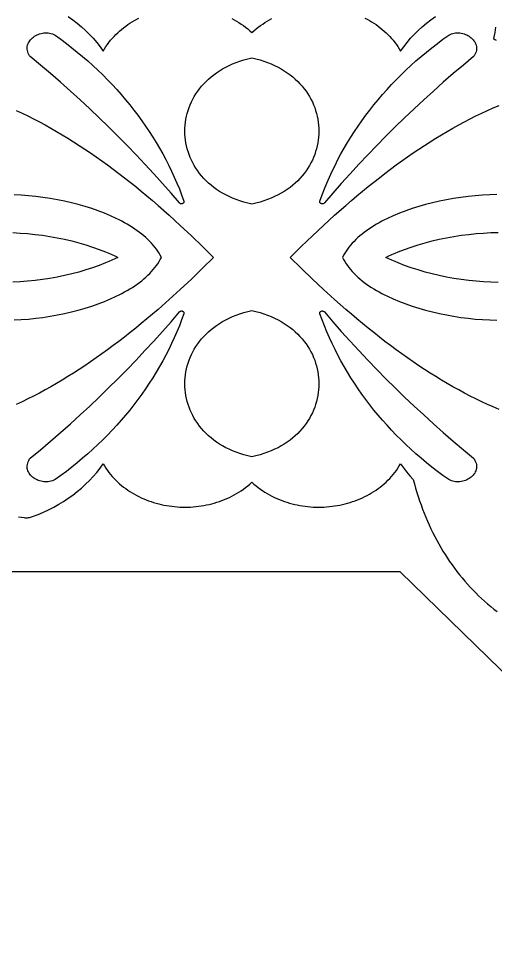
# Model space of a CAD drawing. Extents: x -335 to 335, y -262 to 262.
# Drawn here: x 38.6 to 99.2, y 84.1 to 202.9 of the extents above; entities that cross this region are included whole.
import ezdxf

# ---------------------------------------------------------------- set-up
doc = ezdxf.new("R2010")
doc.units = 0
doc.layers.add('LAYER_1', color=18, linetype='CONTINUOUS')

msp = doc.modelspace()

# ---------------------------------------------------------------- linework, layer by layer
at = {"layer": 'LAYER_1'}
for points in [[(44.95, 203.13), (45.53, 202.72), (46.09, 202.28), (46.63, 201.83), (47.14, 201.36), (47.64, 200.87), (48.11, 200.37), (48.56, 199.84), (48.98, 199.3), (49.38, 198.75), (49.55, 199.03), (49.73, 199.32), (49.92, 199.59), (50.12, 199.85), (50.33, 200.11), (50.54, 200.36), (50.76, 200.61), (50.99, 200.84), (51.23, 201.07), (51.47, 201.29), (51.72, 201.5), (51.98, 201.71), (52.24, 201.91), (52.51, 202.1), (52.78, 202.28), (53.06, 202.45), (53.35, 202.62), (53.64, 202.78), (53.93, 202.93)], [(82.62, 202.93), (82.92, 202.78), (83.21, 202.62), (83.49, 202.45), (83.77, 202.28), (84.05, 202.1), (84.32, 201.91), (84.58, 201.71), (84.84, 201.5), (85.09, 201.29), (85.33, 201.07), (85.57, 200.84), (85.8, 200.61), (86.02, 200.36), (86.23, 200.11), (86.44, 199.85), (86.64, 199.59), (86.83, 199.32), (87.01, 199.03), (87.18, 198.75), (87.58, 199.3), (88, 199.84), (88.45, 200.37), (88.92, 200.87), (89.41, 201.36), (89.93, 201.83), (90.47, 202.28), (91.03, 202.72), (91.6, 203.13)], [(65.72, 202.87), (66.03, 202.71), (66.33, 202.54), (66.62, 202.36), (66.91, 202.17), (67.2, 201.98), (67.48, 201.77), (67.75, 201.55), (68.02, 201.33), (68.28, 201.1), (68.54, 201.33), (68.81, 201.55), (69.08, 201.77), (69.36, 201.98), (69.65, 202.17), (69.94, 202.36), (70.23, 202.54), (70.53, 202.71), (70.83, 202.87)], [(99.25, 201.8), (99.14, 201.1), (99, 200.32), (99.14, 200.22), (99.3, 200.14)], [(38.34, 191.19), (39.07, 190.85), (39.81, 190.5), (40.54, 190.13), (41.27, 189.75), (42, 189.36), (42.72, 188.95), (43.45, 188.53), (44.18, 188.1), (44.9, 187.66), (45.62, 187.21), (46.34, 186.75), (47.06, 186.27), (47.78, 185.78), (48.5, 185.29), (49.22, 184.78), (49.94, 184.26), (50.65, 183.72), (51.37, 183.18), (52.08, 182.63), (52.79, 182.07), (53.51, 181.5), (54.22, 180.91), (54.93, 180.32), (55.64, 179.72), (56.35, 179.11), (57.77, 177.86), (59.18, 176.57), (60.59, 175.25), (62, 173.89), (63.41, 172.5), (62, 171.11), (60.59, 169.75), (59.18, 168.43), (57.77, 167.14), (56.35, 165.89), (55.64, 165.28), (54.93, 164.68), (54.22, 164.09), (53.51, 163.5), (52.79, 162.93), (52.08, 162.37), (51.37, 161.82), (50.65, 161.28), (49.94, 160.74), (49.22, 160.22), (48.5, 159.71), (47.78, 159.22), (47.06, 158.73), (46.34, 158.25), (45.62, 157.79), (44.9, 157.34), (44.18, 156.9), (43.45, 156.47), (42.72, 156.05), (42, 155.64), (41.27, 155.25), (40.54, 154.87), (39.81, 154.5), (39.07, 154.15), (38.34, 153.81)], [(99.69, 153.16), (98.95, 153.48), (98.22, 153.81), (97.48, 154.15), (96.75, 154.5), (96.02, 154.87), (95.29, 155.25), (94.56, 155.64), (93.83, 156.05), (93.11, 156.47), (92.38, 156.9), (91.66, 157.34), (90.93, 157.79), (90.21, 158.25), (89.49, 158.73), (88.77, 159.22), (88.05, 159.71), (87.34, 160.22), (86.62, 160.74), (85.9, 161.28), (85.19, 161.82), (84.48, 162.37), (83.76, 162.93), (83.05, 163.5), (82.34, 164.09), (81.63, 164.68), (80.92, 165.28), (80.21, 165.89), (78.79, 167.14), (77.38, 168.43), (75.96, 169.75), (74.55, 171.11), (73.14, 172.5), (74.55, 173.89), (75.96, 175.25), (77.38, 176.57), (78.79, 177.86), (80.21, 179.11), (80.92, 179.72), (81.63, 180.32), (82.34, 180.91), (83.05, 181.5), (83.76, 182.07), (84.48, 182.63), (85.19, 183.18), (85.9, 183.72), (86.62, 184.26), (87.34, 184.78), (88.05, 185.29), (88.77, 185.78), (89.49, 186.27), (90.21, 186.75), (90.93, 187.21), (91.66, 187.66), (92.38, 188.1), (93.11, 188.53), (93.83, 188.95), (94.56, 189.36), (95.29, 189.75), (96.02, 190.13), (96.75, 190.5), (97.48, 190.85), (98.22, 191.19), (98.95, 191.52), (99.69, 191.84)], [(99.42, 180.49), (98.51, 180.46), (97.59, 180.41), (96.67, 180.34), (95.75, 180.24), (94.83, 180.13), (93.91, 179.99), (93, 179.82), (92.1, 179.64), (91.21, 179.44), (90.34, 179.21), (89.48, 178.97), (88.64, 178.7), (87.82, 178.42), (87.02, 178.11), (86.25, 177.79), (85.51, 177.45), (85.15, 177.27), (84.79, 177.09), (84.45, 176.9), (84.11, 176.71), (83.78, 176.51), (83.46, 176.31), (83.15, 176.1), (82.85, 175.89), (82.56, 175.68), (82.28, 175.46), (82.01, 175.23), (81.74, 175.01), (81.49, 174.78), (81.26, 174.54), (81.03, 174.3), (80.81, 174.05), (80.61, 173.8), (80.42, 173.55), (80.24, 173.3), (80.07, 173.03), (79.92, 172.77), (79.78, 172.5), (79.92, 172.23), (80.07, 171.97), (80.24, 171.7), (80.42, 171.45), (80.61, 171.2), (80.81, 170.95), (81.03, 170.7), (81.26, 170.46), (81.49, 170.22), (81.74, 169.99), (82.01, 169.77), (82.28, 169.54), (82.56, 169.32), (82.85, 169.11), (83.15, 168.9), (83.46, 168.69), (83.78, 168.49), (84.11, 168.29), (84.45, 168.1), (84.79, 167.91), (85.15, 167.73), (85.51, 167.55), (86.25, 167.21), (87.02, 166.89), (87.82, 166.58), (88.64, 166.3), (89.48, 166.03), (90.34, 165.79), (91.21, 165.56), (92.1, 165.36), (93, 165.18), (93.91, 165.01), (94.83, 164.87), (95.75, 164.76), (96.67, 164.66), (97.59, 164.59), (98.51, 164.54), (99.42, 164.51)], [(38.05, 164.54), (38.97, 164.59), (39.89, 164.66), (40.81, 164.76), (41.73, 164.87), (42.65, 165.01), (43.56, 165.18), (44.45, 165.36), (45.34, 165.56), (46.22, 165.79), (47.08, 166.03), (47.92, 166.3), (48.74, 166.58), (49.53, 166.89), (50.3, 167.21), (51.05, 167.55), (51.41, 167.73), (51.76, 167.91), (52.11, 168.1), (52.45, 168.29), (52.77, 168.49), (53.09, 168.69), (53.41, 168.9), (53.71, 169.11), (54, 169.32), (54.28, 169.54), (54.55, 169.77), (54.81, 169.99), (55.06, 170.22), (55.3, 170.46), (55.53, 170.7), (55.74, 170.95), (55.95, 171.2), (56.14, 171.45), (56.32, 171.7), (56.49, 171.97), (56.64, 172.23), (56.78, 172.5), (56.64, 172.77), (56.49, 173.03), (56.32, 173.3), (56.14, 173.55), (55.95, 173.8), (55.74, 174.05), (55.53, 174.3), (55.3, 174.54), (55.06, 174.78), (54.81, 175.01), (54.55, 175.23), (54.28, 175.46), (54, 175.68), (53.71, 175.89), (53.41, 176.1), (53.09, 176.31), (52.77, 176.51), (52.45, 176.71), (52.11, 176.9), (51.76, 177.09), (51.41, 177.27), (51.05, 177.45), (50.3, 177.79), (49.53, 178.11), (48.74, 178.42), (47.92, 178.7), (47.08, 178.97), (46.22, 179.21), (45.34, 179.44), (44.45, 179.64), (43.56, 179.82), (42.65, 179.99), (41.73, 180.13), (40.81, 180.24), (39.89, 180.34), (38.97, 180.41), (38.05, 180.46)], [(37.9, 175.65), (38.84, 175.6), (39.78, 175.53), (40.72, 175.43), (41.66, 175.31), (42.6, 175.17), (43.54, 175), (44.46, 174.81), (45.38, 174.6), (46.28, 174.36), (47.16, 174.1), (48.02, 173.82), (48.87, 173.52), (49.68, 173.2), (50.08, 173.04), (50.47, 172.86), (50.86, 172.68), (51.23, 172.5), (50.86, 172.32), (50.47, 172.14), (50.08, 171.96), (49.68, 171.8), (48.87, 171.48), (48.02, 171.18), (47.16, 170.9), (46.28, 170.64), (45.38, 170.4), (44.46, 170.19), (43.54, 170), (42.6, 169.83), (41.66, 169.69), (40.72, 169.57), (39.78, 169.47), (38.84, 169.4), (37.9, 169.35)], [(99.59, 169.32), (98.66, 169.35), (97.72, 169.4), (96.78, 169.47), (95.84, 169.57), (94.89, 169.69), (93.95, 169.83), (93.02, 170), (92.09, 170.19), (91.18, 170.4), (90.28, 170.64), (89.4, 170.9), (88.53, 171.18), (87.69, 171.48), (86.87, 171.8), (86.48, 171.96), (86.08, 172.14), (85.7, 172.32), (85.32, 172.5), (85.7, 172.68), (86.08, 172.86), (86.48, 173.04), (86.87, 173.2), (87.69, 173.52), (88.53, 173.82), (89.4, 174.1), (90.28, 174.36), (91.18, 174.6), (92.09, 174.81), (93.02, 175), (93.95, 175.17), (94.89, 175.31), (95.84, 175.43), (96.78, 175.53), (97.72, 175.6), (98.66, 175.65), (99.59, 175.68)], [(38.64, 139.5), (38.97, 139.45), (39.35, 139.41), (39.48, 139.39), (39.61, 139.39), (39.75, 139.39), (39.88, 139.4), (40.02, 139.42), (40.15, 139.46), (40.27, 139.5), (40.4, 139.56), (41.1, 139.82), (41.78, 140.11), (42.45, 140.41), (43.1, 140.75), (43.74, 141.1), (44.35, 141.47), (44.95, 141.87), (45.53, 142.28), (46.09, 142.72), (46.63, 143.17), (47.14, 143.64), (47.64, 144.13), (48.11, 144.63), (48.56, 145.16), (48.98, 145.7), (49.38, 146.25), (49.55, 145.97), (49.73, 145.68), (49.92, 145.41), (50.12, 145.15), (50.33, 144.89), (50.54, 144.64), (50.76, 144.39), (50.99, 144.16), (51.23, 143.93), (51.47, 143.71), (51.72, 143.5), (51.98, 143.29), (52.24, 143.09), (52.51, 142.9), (52.78, 142.72), (53.06, 142.55), (53.35, 142.38), (53.64, 142.22), (53.93, 142.07), (54.23, 141.93), (54.54, 141.79), (54.85, 141.67), (55.16, 141.55), (55.47, 141.44), (55.79, 141.33), (56.12, 141.24), (56.44, 141.15), (56.77, 141.07), (57.1, 141), (57.43, 140.94), (57.76, 140.89), (58.1, 140.84), (58.44, 140.8), (58.77, 140.77), (59.11, 140.75), (59.45, 140.74), (59.79, 140.74), (60.13, 140.74), (60.48, 140.75), (60.82, 140.77), (61.16, 140.8), (61.49, 140.84), (61.83, 140.89), (62.17, 140.94), (62.5, 141.01), (62.84, 141.08), (63.17, 141.16), (63.5, 141.25), (63.83, 141.35), (64.15, 141.46), (64.47, 141.57), (64.79, 141.7), (65.11, 141.83), (65.42, 141.98), (65.72, 142.13), (66.03, 142.29), (66.33, 142.46), (66.62, 142.64), (66.91, 142.83), (67.2, 143.02), (67.48, 143.23), (67.75, 143.45), (68.02, 143.67), (68.28, 143.9), (68.54, 143.67), (68.81, 143.45), (69.08, 143.23), (69.36, 143.02), (69.65, 142.83), (69.94, 142.64), (70.23, 142.46), (70.53, 142.29), (70.83, 142.13), (71.14, 141.98), (71.45, 141.83), (71.77, 141.7), (72.08, 141.57), (72.41, 141.46), (72.73, 141.35), (73.06, 141.25), (73.39, 141.16), (73.72, 141.08), (74.05, 141.01), (74.39, 140.94), (74.72, 140.89), (75.06, 140.84), (75.4, 140.8), (75.74, 140.77), (76.08, 140.75), (76.42, 140.74), (76.76, 140.74), (77.1, 140.74), (77.44, 140.75), (77.78, 140.77), (78.12, 140.8), (78.46, 140.84), (78.79, 140.89), (79.13, 140.94), (79.46, 141), (79.79, 141.07), (80.12, 141.15), (80.44, 141.24), (80.76, 141.33), (81.08, 141.44), (81.4, 141.55), (81.71, 141.67), (82.02, 141.79), (82.32, 141.93), (82.62, 142.07), (82.92, 142.22), (83.21, 142.38), (83.49, 142.55), (83.77, 142.72), (84.05, 142.9), (84.32, 143.09), (84.58, 143.29), (84.84, 143.5), (85.09, 143.71), (85.33, 143.93), (85.57, 144.16), (85.8, 144.39), (86.02, 144.64), (86.23, 144.89), (86.44, 145.15), (86.64, 145.41), (86.83, 145.68), (87.01, 145.97), (87.18, 146.25), (87.55, 145.73), (87.94, 145.23), (88.35, 144.74), (88.79, 144.27), (88.93, 143.71), (89.08, 143.16), (89.24, 142.62), (89.41, 142.08), (89.59, 141.55), (89.77, 141.02), (89.96, 140.5), (90.16, 139.98), (90.37, 139.47), (90.58, 138.97), (90.8, 138.47), (91.03, 137.98), (91.26, 137.49), (91.51, 137.01), (91.76, 136.53), (92.02, 136.07), (92.28, 135.6), (92.55, 135.15), (92.83, 134.7), (93.12, 134.26), (93.41, 133.82), (93.71, 133.39), (94.02, 132.97), (94.34, 132.55), (94.66, 132.14), (94.98, 131.74), (95.32, 131.34), (95.66, 130.95), (96.01, 130.57), (96.36, 130.2), (96.72, 129.83), (97.09, 129.47), (97.47, 129.12), (97.85, 128.77), (98.23, 128.44), (98.63, 128.11), (99.03, 127.78), (99.43, 127.47)]]:
    msp.add_lwpolyline(points, dxfattribs=at)
for points in [[(59.63, 179.67), (59.65, 179.61), (59.65, 179.56), (59.64, 179.51), (59.63, 179.46), (59.6, 179.42), (59.56, 179.39), (59.52, 179.36), (59.47, 179.34), (59.42, 179.32), (59.37, 179.31), (59.31, 179.31), (59.26, 179.32), (59.21, 179.33), (59.16, 179.36), (59.11, 179.39), (59.07, 179.44), (58, 180.68), (56.91, 181.92), (55.81, 183.14), (54.69, 184.35), (53.56, 185.55), (52.41, 186.75), (51.25, 187.93), (50.07, 189.1), (48.88, 190.26), (47.67, 191.4), (46.45, 192.54), (45.21, 193.66), (43.96, 194.78), (42.69, 195.88), (41.41, 196.97), (40.11, 198.05), (40.04, 198.13), (39.93, 198.31), (39.85, 198.48), (39.79, 198.66), (39.75, 198.83), (39.73, 199), (39.73, 199.17), (39.74, 199.33), (39.78, 199.49), (39.82, 199.64), (39.89, 199.79), (39.96, 199.93), (40.05, 200.06), (40.16, 200.19), (40.27, 200.31), (40.39, 200.43), (40.53, 200.53), (40.67, 200.63), (40.82, 200.72), (40.98, 200.8), (41.14, 200.87), (41.31, 200.93), (41.49, 200.97), (41.66, 201.01), (41.84, 201.04), (42.02, 201.05), (42.21, 201.05), (42.39, 201.04), (42.57, 201.01), (42.75, 200.97), (42.93, 200.92), (43.1, 200.85), (43.27, 200.76), (43.99, 200.24), (44.7, 199.71), (45.4, 199.17), (46.09, 198.61), (46.76, 198.05), (47.42, 197.48), (48.07, 196.9), (48.7, 196.3), (49.32, 195.7), (49.93, 195.09), (50.53, 194.47), (51.11, 193.84), (51.67, 193.21), (52.22, 192.56), (52.76, 191.91), (53.29, 191.24), (53.8, 190.57), (54.29, 189.89), (54.77, 189.21), (55.24, 188.51), (55.69, 187.81), (56.13, 187.11), (56.55, 186.39), (56.95, 185.67), (57.34, 184.94), (57.72, 184.2), (58.08, 183.46), (58.42, 182.72), (58.75, 181.96), (59.06, 181.2), (59.35, 180.44)], [(77.49, 179.44), (77.45, 179.39), (77.4, 179.36), (77.35, 179.33), (77.3, 179.32), (77.24, 179.31), (77.19, 179.31), (77.14, 179.32), (77.08, 179.34), (77.04, 179.36), (76.99, 179.39), (76.96, 179.42), (76.93, 179.46), (76.91, 179.51), (76.9, 179.56), (76.91, 179.61), (76.92, 179.67), (77.2, 180.44), (77.5, 181.2), (77.81, 181.96), (78.14, 182.72), (78.48, 183.46), (78.84, 184.2), (79.21, 184.94), (79.6, 185.67), (80.01, 186.39), (80.43, 187.11), (80.87, 187.81), (81.32, 188.51), (81.78, 189.21), (82.27, 189.89), (82.76, 190.57), (83.27, 191.24), (83.79, 191.91), (84.33, 192.56), (84.89, 193.21), (85.45, 193.84), (86.03, 194.47), (86.63, 195.09), (87.23, 195.7), (87.85, 196.3), (88.49, 196.9), (89.13, 197.48), (89.8, 198.05), (90.47, 198.61), (91.15, 199.17), (91.85, 199.71), (92.56, 200.24), (93.29, 200.76), (93.46, 200.85), (93.63, 200.92), (93.81, 200.97), (93.99, 201.01), (94.17, 201.04), (94.35, 201.05), (94.53, 201.05), (94.71, 201.04), (94.89, 201.01), (95.07, 200.97), (95.25, 200.93), (95.41, 200.87), (95.58, 200.8), (95.74, 200.72), (95.89, 200.63), (96.03, 200.53), (96.16, 200.43), (96.29, 200.31), (96.4, 200.19), (96.5, 200.06), (96.59, 199.93), (96.67, 199.79), (96.73, 199.64), (96.78, 199.49), (96.81, 199.33), (96.83, 199.17), (96.83, 199), (96.8, 198.83), (96.76, 198.66), (96.7, 198.48), (96.62, 198.31), (96.52, 198.13), (96.44, 198.05), (95.15, 196.97), (93.87, 195.88), (92.6, 194.78), (91.35, 193.66), (90.11, 192.54), (88.89, 191.4), (87.68, 190.26), (86.49, 189.1), (85.31, 187.93), (84.14, 186.75), (83, 185.55), (81.86, 184.35), (80.75, 183.14), (79.64, 181.92), (78.56, 180.68)], [(68.28, 179.26), (67.75, 179.38), (67.25, 179.52), (66.76, 179.68), (66.28, 179.85), (65.83, 180.03), (65.39, 180.23), (64.96, 180.44), (64.55, 180.66), (64.16, 180.9), (63.79, 181.15), (63.43, 181.41), (63.09, 181.68), (62.77, 181.96), (62.46, 182.25), (62.17, 182.55), (61.89, 182.86), (61.64, 183.18), (61.39, 183.5), (61.17, 183.83), (60.96, 184.17), (60.77, 184.52), (60.6, 184.87), (60.44, 185.22), (60.3, 185.58), (60.17, 185.95), (60.06, 186.31), (59.97, 186.69), (59.9, 187.06), (59.84, 187.43), (59.8, 187.81), (59.77, 188.19), (59.77, 188.57), (59.77, 188.95), (59.8, 189.33), (59.84, 189.7), (59.9, 190.08), (59.97, 190.45), (60.06, 190.82), (60.17, 191.19), (60.3, 191.56), (60.44, 191.92), (60.6, 192.27), (60.77, 192.62), (60.96, 192.97), (61.17, 193.3), (61.39, 193.64), (61.64, 193.96), (61.89, 194.28), (62.17, 194.59), (62.46, 194.89), (62.77, 195.18), (63.09, 195.46), (63.43, 195.73), (63.79, 195.99), (64.16, 196.24), (64.55, 196.47), (64.96, 196.7), (65.39, 196.91), (65.83, 197.11), (66.28, 197.29), (66.76, 197.46), (67.25, 197.61), (67.75, 197.75), (68.28, 197.88), (68.8, 197.75), (69.31, 197.61), (69.8, 197.46), (70.27, 197.29), (70.73, 197.11), (71.17, 196.91), (71.6, 196.7), (72, 196.47), (72.39, 196.24), (72.77, 195.99), (73.13, 195.73), (73.47, 195.46), (73.79, 195.18), (74.1, 194.89), (74.39, 194.59), (74.66, 194.28), (74.92, 193.96), (75.16, 193.64), (75.39, 193.3), (75.59, 192.97), (75.79, 192.62), (75.96, 192.27), (76.12, 191.92), (76.26, 191.56), (76.38, 191.19), (76.49, 190.82), (76.58, 190.45), (76.66, 190.08), (76.72, 189.7), (76.76, 189.33), (76.78, 188.95), (76.79, 188.57), (76.78, 188.19), (76.76, 187.81), (76.72, 187.43), (76.66, 187.06), (76.58, 186.69), (76.49, 186.31), (76.38, 185.95), (76.26, 185.58), (76.12, 185.22), (75.96, 184.87), (75.79, 184.52), (75.59, 184.17), (75.39, 183.83), (75.16, 183.5), (74.92, 183.18), (74.66, 182.86), (74.39, 182.55), (74.1, 182.25), (73.79, 181.96), (73.47, 181.68), (73.13, 181.41), (72.77, 181.15), (72.39, 180.9), (72, 180.66), (71.6, 180.44), (71.17, 180.23), (70.73, 180.03), (70.27, 179.85), (69.8, 179.68), (69.31, 179.52), (68.8, 179.38)], [(43.27, 144.24), (43.1, 144.15), (42.93, 144.08), (42.75, 144.03), (42.57, 143.99), (42.39, 143.96), (42.21, 143.95), (42.02, 143.95), (41.84, 143.96), (41.66, 143.99), (41.49, 144.03), (41.31, 144.07), (41.14, 144.13), (40.98, 144.2), (40.82, 144.28), (40.67, 144.37), (40.53, 144.47), (40.39, 144.57), (40.27, 144.69), (40.16, 144.81), (40.05, 144.94), (39.96, 145.07), (39.89, 145.21), (39.82, 145.36), (39.78, 145.51), (39.74, 145.67), (39.73, 145.83), (39.73, 146), (39.75, 146.17), (39.79, 146.34), (39.85, 146.52), (39.93, 146.69), (40.04, 146.87), (40.11, 146.95), (41.41, 148.03), (42.69, 149.12), (43.96, 150.22), (45.21, 151.34), (46.45, 152.46), (47.67, 153.6), (48.88, 154.74), (50.07, 155.9), (51.25, 157.07), (52.41, 158.25), (53.56, 159.45), (54.69, 160.65), (55.81, 161.86), (56.91, 163.08), (58, 164.32), (59.07, 165.56), (59.11, 165.61), (59.16, 165.64), (59.21, 165.67), (59.26, 165.68), (59.31, 165.69), (59.37, 165.69), (59.42, 165.68), (59.47, 165.66), (59.52, 165.64), (59.56, 165.61), (59.6, 165.58), (59.63, 165.54), (59.64, 165.49), (59.65, 165.44), (59.65, 165.39), (59.63, 165.33), (59.35, 164.56), (59.06, 163.8), (58.75, 163.04), (58.42, 162.28), (58.08, 161.54), (57.72, 160.8), (57.34, 160.06), (56.95, 159.33), (56.55, 158.61), (56.13, 157.89), (55.69, 157.19), (55.24, 156.49), (54.77, 155.79), (54.29, 155.11), (53.8, 154.43), (53.29, 153.76), (52.76, 153.09), (52.22, 152.44), (51.67, 151.79), (51.11, 151.16), (50.53, 150.53), (49.93, 149.91), (49.32, 149.3), (48.7, 148.7), (48.07, 148.1), (47.42, 147.52), (46.76, 146.95), (46.09, 146.39), (45.4, 145.83), (44.7, 145.29), (43.99, 144.76)], [(68.28, 147.12), (67.75, 147.25), (67.25, 147.39), (66.76, 147.54), (66.28, 147.71), (65.83, 147.89), (65.39, 148.09), (64.96, 148.3), (64.55, 148.53), (64.16, 148.76), (63.79, 149.01), (63.43, 149.27), (63.09, 149.54), (62.77, 149.82), (62.46, 150.11), (62.17, 150.41), (61.89, 150.72), (61.64, 151.04), (61.39, 151.36), (61.17, 151.7), (60.96, 152.03), (60.77, 152.38), (60.6, 152.73), (60.44, 153.08), (60.3, 153.44), (60.17, 153.81), (60.06, 154.18), (59.97, 154.55), (59.9, 154.92), (59.84, 155.3), (59.8, 155.67), (59.77, 156.05), (59.77, 156.43), (59.77, 156.81), (59.8, 157.19), (59.84, 157.57), (59.9, 157.94), (59.97, 158.31), (60.06, 158.69), (60.17, 159.05), (60.3, 159.42), (60.44, 159.78), (60.6, 160.13), (60.77, 160.48), (60.96, 160.83), (61.17, 161.17), (61.39, 161.5), (61.64, 161.82), (61.89, 162.14), (62.17, 162.45), (62.46, 162.75), (62.77, 163.04), (63.09, 163.32), (63.43, 163.59), (63.79, 163.85), (64.16, 164.1), (64.55, 164.34), (64.96, 164.56), (65.39, 164.77), (65.83, 164.97), (66.28, 165.15), (66.76, 165.32), (67.25, 165.48), (67.75, 165.62), (68.28, 165.74), (68.8, 165.62), (69.31, 165.48), (69.8, 165.32), (70.27, 165.15), (70.73, 164.97), (71.17, 164.77), (71.6, 164.56), (72, 164.34), (72.39, 164.1), (72.77, 163.85), (73.13, 163.59), (73.47, 163.32), (73.79, 163.04), (74.1, 162.75), (74.39, 162.45), (74.66, 162.14), (74.92, 161.82), (75.16, 161.5), (75.39, 161.17), (75.59, 160.83), (75.79, 160.48), (75.96, 160.13), (76.12, 159.78), (76.26, 159.42), (76.38, 159.05), (76.49, 158.69), (76.58, 158.31), (76.66, 157.94), (76.72, 157.57), (76.76, 157.19), (76.78, 156.81), (76.79, 156.43), (76.78, 156.05), (76.76, 155.67), (76.72, 155.3), (76.66, 154.92), (76.58, 154.55), (76.49, 154.18), (76.38, 153.81), (76.26, 153.44), (76.12, 153.08), (75.96, 152.73), (75.79, 152.38), (75.59, 152.03), (75.39, 151.7), (75.16, 151.36), (74.92, 151.04), (74.66, 150.72), (74.39, 150.41), (74.1, 150.11), (73.79, 149.82), (73.47, 149.54), (73.13, 149.27), (72.77, 149.01), (72.39, 148.76), (72, 148.53), (71.6, 148.3), (71.17, 148.09), (70.73, 147.89), (70.27, 147.71), (69.8, 147.54), (69.31, 147.39), (68.8, 147.25)], [(96.52, 146.87), (96.62, 146.69), (96.7, 146.52), (96.76, 146.34), (96.8, 146.17), (96.83, 146), (96.83, 145.83), (96.81, 145.67), (96.78, 145.51), (96.73, 145.36), (96.67, 145.21), (96.59, 145.07), (96.5, 144.94), (96.4, 144.81), (96.29, 144.69), (96.16, 144.57), (96.03, 144.47), (95.89, 144.37), (95.74, 144.28), (95.58, 144.2), (95.41, 144.13), (95.25, 144.07), (95.07, 144.03), (94.89, 143.99), (94.71, 143.96), (94.53, 143.95), (94.35, 143.95), (94.17, 143.96), (93.99, 143.99), (93.81, 144.03), (93.63, 144.08), (93.46, 144.15), (93.29, 144.24), (92.56, 144.76), (91.85, 145.29), (91.15, 145.83), (90.47, 146.39), (89.8, 146.95), (89.13, 147.52), (88.49, 148.1), (87.85, 148.7), (87.23, 149.3), (86.63, 149.91), (86.03, 150.53), (85.45, 151.16), (84.89, 151.79), (84.33, 152.44), (83.79, 153.09), (83.27, 153.76), (82.76, 154.43), (82.27, 155.11), (81.78, 155.79), (81.32, 156.49), (80.87, 157.19), (80.43, 157.89), (80.01, 158.61), (79.6, 159.33), (79.21, 160.06), (78.84, 160.8), (78.48, 161.54), (78.14, 162.28), (77.81, 163.04), (77.5, 163.8), (77.2, 164.56), (76.92, 165.33), (76.91, 165.39), (76.9, 165.44), (76.91, 165.49), (76.93, 165.54), (76.96, 165.58), (76.99, 165.61), (77.04, 165.64), (77.08, 165.66), (77.14, 165.68), (77.19, 165.69), (77.24, 165.69), (77.3, 165.68), (77.35, 165.67), (77.4, 165.64), (77.45, 165.61), (77.49, 165.56), (78.56, 164.32), (79.64, 163.08), (80.75, 161.86), (81.86, 160.65), (83, 159.45), (84.14, 158.25), (85.31, 157.07), (86.49, 155.9), (87.68, 154.74), (88.89, 153.6), (90.11, 152.46), (91.35, 151.34), (92.6, 150.22), (93.87, 149.12), (95.15, 148.03), (96.44, 146.95)], [(-205, 132.5), (-205, -132.5), (205, -132.5), (205, 17.66), (87.14, 132.5)]]:
    msp.add_lwpolyline(points, close=True, dxfattribs=at)
msp.add_lwpolyline([(0.03, 87.47, 0.414214), (-87.47, -0.03, 0.414214), (0.03, -87.53, 0.414214), (87.53, -0.03, 0.414214)], format="xyb", close=True, dxfattribs=at)

doc.saveas('drawing.dxf')
